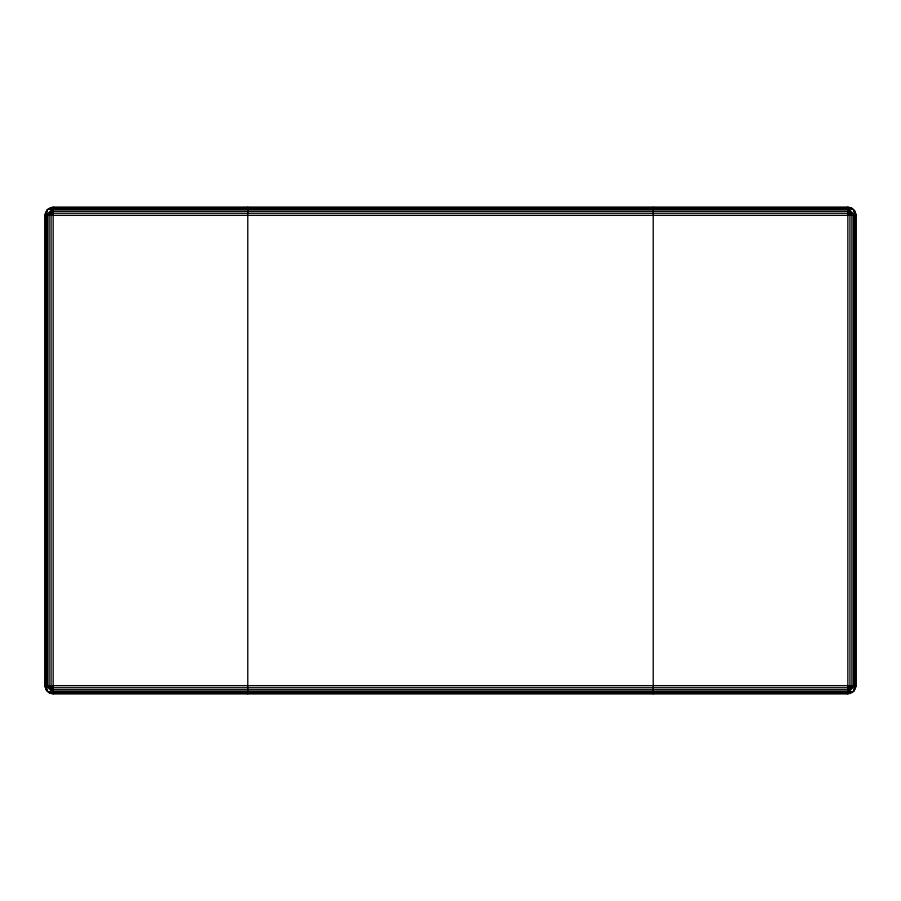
<?xml version="1.0" encoding="UTF-8"?>
<svg xmlns="http://www.w3.org/2000/svg" width="901" height="901" viewBox="0 0 901 901"><rect width="100%" height="100%" fill="white"/><g stroke="black" fill="none" stroke-linecap="round" stroke-linejoin="round"><path stroke-width="1.35" d="M45.05 215.339L47.426 209.606L53.159 207.23L847.841 207.23L851.895 208.311L854.869 211.284L855.95 215.339L855.95 685.661L853.574 691.394L847.841 693.77L53.159 693.77L49.105 692.689L46.131 689.715L45.05 685.661L45.05 215.339L855.95 215.339M46.131 211.284L45.332 215.339L47.426 209.606L53.159 207.512L49.105 208.311M854.869 689.715L855.668 685.661L853.574 691.394L847.841 693.488L851.895 692.689M49.105 692.689L53.159 693.488L47.426 691.394L46.131 685.661L46.131 215.339L47.426 209.606L53.159 208.311L847.841 208.311L853.574 209.606L855.668 215.339L854.869 211.284M851.895 208.311L847.841 207.512L853.574 209.606L854.869 215.339L854.869 685.661L853.574 691.394L847.841 692.689L53.159 692.689L47.426 691.394L45.332 685.661L46.131 689.715M46.131 215.339L53.159 208.311M847.841 692.689L854.869 685.661M51.064 207.512L849.936 207.512M45.05 685.661L855.95 685.661M51.064 693.488L849.936 693.488M847.841 208.311L854.869 215.339M46.131 685.661L53.159 692.689M855.668 213.244L855.668 687.756M847.841 207.23L847.841 693.77M653.225 207.23L653.225 693.77M247.775 207.23L247.775 693.77M53.159 207.23L53.159 693.77M45.332 213.244L45.332 687.756M53.159 209.606L47.426 215.339L47.426 685.661L53.159 691.394L847.841 691.394L853.574 685.661L853.574 215.339L847.841 209.606L53.159 209.606M53.159 211.284L49.105 215.339L49.105 685.661L53.159 689.715L847.841 689.715L851.895 685.661L851.895 215.339L847.841 211.284L53.159 211.284M53.159 213.244L51.064 215.339L51.064 685.661L53.159 687.756L847.841 687.756L849.936 685.661L849.936 215.339L847.841 213.244L53.159 213.244"/></g></svg>
